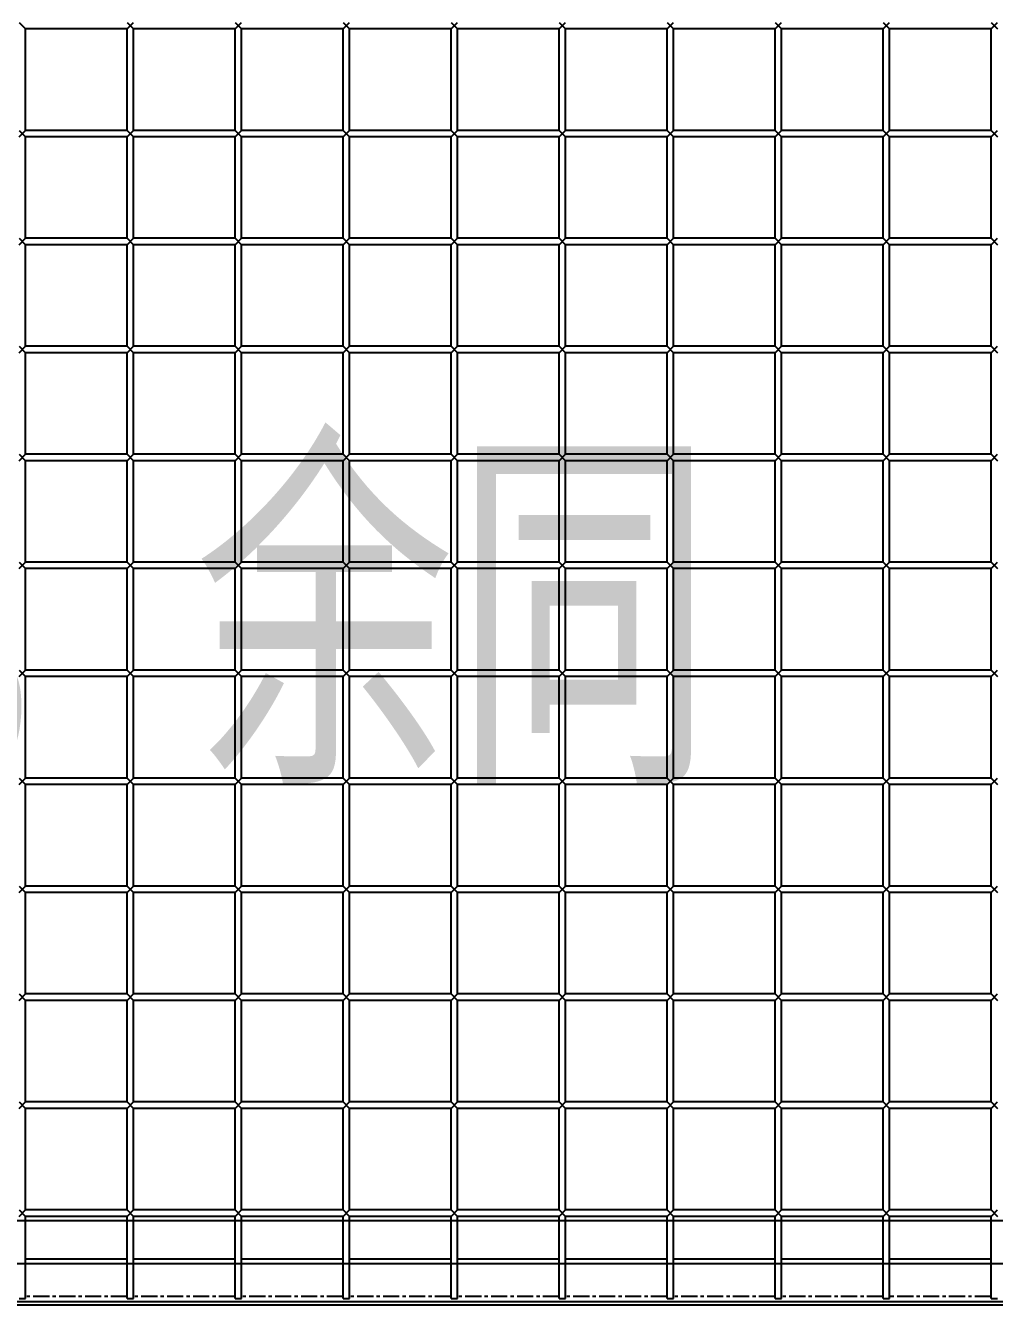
# Model space of a CAD drawing. Header units: millimetres. Extents: x -198529 to 244266, y -64 to 158464.
# Drawn here: x -164082 to -163634, y 106929 to 107524 of the extents above; entities that cross this region are included whole.
import ezdxf
from ezdxf.enums import TextEntityAlignment as Align

# ---------------------------------------------------------------- set-up
doc = ezdxf.new("R2010")
doc.units = ezdxf.units.MM
doc.linetypes.add('CENTER', pattern=[12, 7.5, -1.5, 1.5, -1.5])
for name, color, linetype in [('0-DCC', 30, 'Continuous'), ('0-DCC-STRUC', 180, 'Continuous'), ('0-DCC-STRUC-T', 4, 'Continuous')]:
    doc.layers.add(name, color=color, linetype=linetype)
doc.styles.add('EDRI-COM', font='tssdeng.shx', dxfattribs={"width": 0.8, "bigfont": 'hztxt.shx'})

# ---------------------------------------------------------------- blocks, each defined once
blk = doc.blocks.new('DCC2850x1800(右)')
at = {"color": 0, "linetype": 'Continuous'}
for p, q in [((63642.5, -73853.48), (63639.5, -73856.48)), ((63642.5, -73856.48), (63639.5, -73853.48)), ((63642.5, -73856.48), (63689.5, -73856.48)), ((63642.5, -73903.48), (63642.5, -73856.48)), ((63692.5, -73853.48), (63689.5, -73856.48)), ((63692.5, -73856.48), (63689.5, -73853.48)), ((63689.5, -73903.48), (63689.5, -73856.48)), ((63692.5, -73856.48), (63739.5, -73856.48)), ((63692.5, -73903.48), (63692.5, -73856.48)), ((63742.5, -73853.48), (63739.5, -73856.48)), ((63742.5, -73856.48), (63739.5, -73853.48)), ((63739.5, -73903.48), (63739.5, -73856.48)), ((63742.5, -73856.48), (63789.5, -73856.48)), ((63742.5, -73903.48), (63742.5, -73856.48)), ((63792.5, -73853.48), (63789.5, -73856.48)), ((63792.5, -73856.48), (63789.5, -73853.48)), ((63789.5, -73903.48), (63789.5, -73856.48)), ((63792.5, -73856.48), (63839.5, -73856.48)), ((63792.5, -73903.48), (63792.5, -73856.48)), ((63842.5, -73853.48), (63839.5, -73856.48)), ((63842.5, -73856.48), (63839.5, -73853.48)), ((63839.5, -73903.48), (63839.5, -73856.48)), ((63842.5, -73856.48), (63889.5, -73856.48)), ((63842.5, -73903.48), (63842.5, -73856.48)), ((63892.5, -73853.48), (63889.5, -73856.48)), ((63892.5, -73856.48), (63889.5, -73853.48)), ((63889.5, -73903.48), (63889.5, -73856.48)), ((63892.5, -73856.48), (63939.5, -73856.48)), ((63892.5, -73903.48), (63892.5, -73856.48)), ((63942.5, -73853.48), (63939.5, -73856.48)), ((63942.5, -73856.48), (63939.5, -73853.48)), ((63939.5, -73903.48), (63939.5, -73856.48)), ((63942.5, -73856.48), (63989.5, -73856.48)), ((63942.5, -73903.48), (63942.5, -73856.48)), ((63992.5, -73853.48), (63989.5, -73856.48)), ((63992.5, -73856.48), (63989.5, -73853.48)), ((63989.5, -73903.48), (63989.5, -73856.48)), ((63992.5, -73856.48), (64039.5, -73856.48)), ((63992.5, -73903.48), (63992.5, -73856.48)), ((64042.5, -73853.48), (64039.5, -73856.48)), ((64042.5, -73856.48), (64039.5, -73853.48)), ((64039.5, -73903.48), (64039.5, -73856.48)), ((64042.5, -73856.48), (64089.5, -73856.48)), ((64042.5, -73903.48), (64042.5, -73856.48)), ((64092.5, -73853.48), (64089.5, -73856.48)), ((64089.5, -73903.48), (64089.5, -73856.48)), ((63642.5, -73903.48), (63639.5, -73906.48)), ((63642.5, -73906.48), (63639.5, -73903.48)), ((63642.5, -73903.48), (63689.5, -73903.48)), ((63692.5, -73903.48), (63689.5, -73906.48)), ((63692.5, -73906.48), (63689.5, -73903.48)), ((63692.5, -73903.48), (63739.5, -73903.48)), ((63742.5, -73903.48), (63739.5, -73906.48)), ((63742.5, -73906.48), (63739.5, -73903.48)), ((63742.5, -73903.48), (63789.5, -73903.48)), ((63792.5, -73903.48), (63789.5, -73906.48)), ((63792.5, -73906.48), (63789.5, -73903.48)), ((63792.5, -73903.48), (63839.5, -73903.48)), ((63842.5, -73903.48), (63839.5, -73906.48)), ((63842.5, -73906.48), (63839.5, -73903.48)), ((63842.5, -73903.48), (63889.5, -73903.48)), ((63892.5, -73903.48), (63889.5, -73906.48)), ((63892.5, -73906.48), (63889.5, -73903.48)), ((63892.5, -73903.48), (63939.5, -73903.48)), ((63942.5, -73903.48), (63939.5, -73906.48)), ((63942.5, -73906.48), (63939.5, -73903.48)), ((63942.5, -73903.48), (63989.5, -73903.48)), ((63992.5, -73903.48), (63989.5, -73906.48)), ((63992.5, -73906.48), (63989.5, -73903.48)), ((63992.5, -73903.48), (64039.5, -73903.48)), ((64042.5, -73903.48), (64039.5, -73906.48)), ((64042.5, -73906.48), (64039.5, -73903.48)), ((64042.5, -73903.48), (64089.5, -73903.48)), ((64092.5, -73903.48), (64089.5, -73906.48)), ((64092.5, -73906.48), (64089.5, -73903.48)), ((63642.5, -73906.48), (63689.5, -73906.48)), ((63642.5, -73953.48), (63642.5, -73906.48)), ((63689.5, -73953.48), (63689.5, -73906.48)), ((63692.5, -73906.48), (63739.5, -73906.48)), ((63692.5, -73953.48), (63692.5, -73906.48)), ((63739.5, -73953.48), (63739.5, -73906.48)), ((63742.5, -73906.48), (63789.5, -73906.48)), ((63742.5, -73953.48), (63742.5, -73906.48)), ((63789.5, -73953.48), (63789.5, -73906.48)), ((63792.5, -73906.48), (63839.5, -73906.48)), ((63792.5, -73953.48), (63792.5, -73906.48)), ((63839.5, -73953.48), (63839.5, -73906.48)), ((63842.5, -73906.48), (63889.5, -73906.48)), ((63842.5, -73953.48), (63842.5, -73906.48)), ((63889.5, -73953.48), (63889.5, -73906.48)), ((63892.5, -73906.48), (63939.5, -73906.48)), ((63892.5, -73953.48), (63892.5, -73906.48)), ((63939.5, -73953.48), (63939.5, -73906.48)), ((63942.5, -73906.48), (63989.5, -73906.48)), ((63942.5, -73953.48), (63942.5, -73906.48)), ((63989.5, -73953.48), (63989.5, -73906.48)), ((63992.5, -73906.48), (64039.5, -73906.48)), ((63992.5, -73953.48), (63992.5, -73906.48)), ((64039.5, -73953.48), (64039.5, -73906.48)), ((64042.5, -73906.48), (64089.5, -73906.48)), ((64042.5, -73953.48), (64042.5, -73906.48)), ((64089.5, -73953.48), (64089.5, -73906.48)), ((63642.5, -73953.48), (63639.5, -73956.48)), ((63642.5, -73956.48), (63639.5, -73953.48)), ((63642.5, -73953.48), (63689.5, -73953.48)), ((63692.5, -73953.48), (63689.5, -73956.48)), ((63692.5, -73956.48), (63689.5, -73953.48)), ((63692.5, -73953.48), (63739.5, -73953.48)), ((63742.5, -73953.48), (63739.5, -73956.48)), ((63742.5, -73956.48), (63739.5, -73953.48)), ((63742.5, -73953.48), (63789.5, -73953.48)), ((63792.5, -73953.48), (63789.5, -73956.48)), ((63792.5, -73956.48), (63789.5, -73953.48)), ((63792.5, -73953.48), (63839.5, -73953.48)), ((63842.5, -73953.48), (63839.5, -73956.48)), ((63842.5, -73956.48), (63839.5, -73953.48)), ((63842.5, -73953.48), (63889.5, -73953.48)), ((63892.5, -73953.48), (63889.5, -73956.48)), ((63892.5, -73956.48), (63889.5, -73953.48)), ((63892.5, -73953.48), (63939.5, -73953.48)), ((63942.5, -73953.48), (63939.5, -73956.48)), ((63942.5, -73956.48), (63939.5, -73953.48)), ((63942.5, -73953.48), (63989.5, -73953.48)), ((63992.5, -73953.48), (63989.5, -73956.48)), ((63992.5, -73956.48), (63989.5, -73953.48)), ((63992.5, -73953.48), (64039.5, -73953.48)), ((64042.5, -73953.48), (64039.5, -73956.48)), ((64042.5, -73956.48), (64039.5, -73953.48)), ((64042.5, -73953.48), (64089.5, -73953.48)), ((64092.5, -73953.48), (64089.5, -73956.48)), ((64092.5, -73956.48), (64089.5, -73953.48)), ((63642.5, -73956.48), (63689.5, -73956.48)), ((63642.5, -74003.48), (63642.5, -73956.48)), ((63689.5, -74003.48), (63689.5, -73956.48)), ((63692.5, -73956.48), (63739.5, -73956.48)), ((63692.5, -74003.48), (63692.5, -73956.48)), ((63739.5, -74003.48), (63739.5, -73956.48)), ((63742.5, -73956.48), (63789.5, -73956.48)), ((63742.5, -74003.48), (63742.5, -73956.48)), ((63789.5, -74003.48), (63789.5, -73956.48)), ((63792.5, -73956.48), (63839.5, -73956.48)), ((63792.5, -74003.48), (63792.5, -73956.48)), ((63839.5, -74003.48), (63839.5, -73956.48)), ((63842.5, -73956.48), (63889.5, -73956.48)), ((63842.5, -74003.48), (63842.5, -73956.48)), ((63889.5, -74003.48), (63889.5, -73956.48)), ((63892.5, -73956.48), (63939.5, -73956.48)), ((63892.5, -74003.48), (63892.5, -73956.48)), ((63939.5, -74003.48), (63939.5, -73956.48)), ((63942.5, -73956.48), (63989.5, -73956.48)), ((63942.5, -74003.48), (63942.5, -73956.48)), ((63989.5, -74003.48), (63989.5, -73956.48)), ((63992.5, -73956.48), (64039.5, -73956.48)), ((63992.5, -74003.48), (63992.5, -73956.48)), ((64039.5, -74003.48), (64039.5, -73956.48)), ((64042.5, -73956.48), (64089.5, -73956.48)), ((64042.5, -74003.48), (64042.5, -73956.48)), ((64089.5, -74003.48), (64089.5, -73956.48)), ((63642.5, -74003.48), (63639.5, -74006.48)), ((63642.5, -74006.48), (63639.5, -74003.48)), ((63642.5, -74003.48), (63689.5, -74003.48)), ((63642.5, -74006.48), (63689.5, -74006.48)), ((63642.5, -74053.48), (63642.5, -74006.48)), ((63692.5, -74003.48), (63689.5, -74006.48)), ((63692.5, -74006.48), (63689.5, -74003.48)), ((63689.5, -74053.48), (63689.5, -74006.48)), ((63692.5, -74003.48), (63739.5, -74003.48)), ((63692.5, -74006.48), (63739.5, -74006.48)), ((63692.5, -74053.48), (63692.5, -74006.48)), ((63742.5, -74003.48), (63739.5, -74006.48)), ((63742.5, -74006.48), (63739.5, -74003.48)), ((63739.5, -74053.48), (63739.5, -74006.48)), ((63742.5, -74003.48), (63789.5, -74003.48)), ((63742.5, -74006.48), (63789.5, -74006.48)), ((63742.5, -74053.48), (63742.5, -74006.48)), ((63792.5, -74003.48), (63789.5, -74006.48)), ((63792.5, -74006.48), (63789.5, -74003.48)), ((63789.5, -74053.48), (63789.5, -74006.48)), ((63792.5, -74003.48), (63839.5, -74003.48)), ((63792.5, -74006.48), (63839.5, -74006.48)), ((63792.5, -74053.48), (63792.5, -74006.48)), ((63842.5, -74003.48), (63839.5, -74006.48)), ((63842.5, -74006.48), (63839.5, -74003.48)), ((63839.5, -74053.48), (63839.5, -74006.48)), ((63842.5, -74003.48), (63889.5, -74003.48)), ((63842.5, -74006.48), (63889.5, -74006.48)), ((63842.5, -74053.48), (63842.5, -74006.48)), ((63892.5, -74003.48), (63889.5, -74006.48)), ((63892.5, -74006.48), (63889.5, -74003.48)), ((63889.5, -74053.48), (63889.5, -74006.48)), ((63892.5, -74003.48), (63939.5, -74003.48)), ((63892.5, -74006.48), (63939.5, -74006.48)), ((63892.5, -74053.48), (63892.5, -74006.48)), ((63942.5, -74003.48), (63939.5, -74006.48)), ((63942.5, -74006.48), (63939.5, -74003.48)), ((63939.5, -74053.48), (63939.5, -74006.48)), ((63942.5, -74003.48), (63989.5, -74003.48)), ((63942.5, -74006.48), (63989.5, -74006.48)), ((63942.5, -74053.48), (63942.5, -74006.48)), ((63992.5, -74003.48), (63989.5, -74006.48)), ((63992.5, -74006.48), (63989.5, -74003.48)), ((63989.5, -74053.48), (63989.5, -74006.48)), ((63992.5, -74003.48), (64039.5, -74003.48)), ((63992.5, -74006.48), (64039.5, -74006.48)), ((63992.5, -74053.48), (63992.5, -74006.48)), ((64042.5, -74003.48), (64039.5, -74006.48)), ((64042.5, -74006.48), (64039.5, -74003.48)), ((64039.5, -74053.48), (64039.5, -74006.48)), ((64042.5, -74003.48), (64089.5, -74003.48)), ((64042.5, -74006.48), (64089.5, -74006.48)), ((64042.5, -74053.48), (64042.5, -74006.48)), ((64092.5, -74003.48), (64089.5, -74006.48)), ((64092.5, -74006.48), (64089.5, -74003.48)), ((64089.5, -74053.48), (64089.5, -74006.48)), ((63642.5, -74053.48), (63639.5, -74056.48)), ((63642.5, -74056.48), (63639.5, -74053.48)), ((63642.5, -74053.48), (63689.5, -74053.48)), ((63692.5, -74053.48), (63689.5, -74056.48)), ((63692.5, -74056.48), (63689.5, -74053.48)), ((63692.5, -74053.48), (63739.5, -74053.48)), ((63742.5, -74053.48), (63739.5, -74056.48)), ((63742.5, -74056.48), (63739.5, -74053.48)), ((63742.5, -74053.48), (63789.5, -74053.48)), ((63792.5, -74053.48), (63789.5, -74056.48)), ((63792.5, -74056.48), (63789.5, -74053.48)), ((63792.5, -74053.48), (63839.5, -74053.48)), ((63842.5, -74053.48), (63839.5, -74056.48)), ((63842.5, -74056.48), (63839.5, -74053.48)), ((63842.5, -74053.48), (63889.5, -74053.48)), ((63892.5, -74053.48), (63889.5, -74056.48)), ((63892.5, -74056.48), (63889.5, -74053.48)), ((63892.5, -74053.48), (63939.5, -74053.48)), ((63942.5, -74053.48), (63939.5, -74056.48)), ((63942.5, -74056.48), (63939.5, -74053.48)), ((63942.5, -74053.48), (63989.5, -74053.48)), ((63992.5, -74053.48), (63989.5, -74056.48)), ((63992.5, -74056.48), (63989.5, -74053.48)), ((63992.5, -74053.48), (64039.5, -74053.48)), ((64042.5, -74053.48), (64039.5, -74056.48)), ((64042.5, -74056.48), (64039.5, -74053.48)), ((64042.5, -74053.48), (64089.5, -74053.48)), ((64092.5, -74053.48), (64089.5, -74056.48)), ((64092.5, -74056.48), (64089.5, -74053.48)), ((63642.5, -74056.48), (63689.5, -74056.48)), ((63642.5, -74103.48), (63642.5, -74056.48)), ((63689.5, -74103.48), (63689.5, -74056.48)), ((63692.5, -74056.48), (63739.5, -74056.48)), ((63692.5, -74103.48), (63692.5, -74056.48)), ((63739.5, -74103.48), (63739.5, -74056.48)), ((63742.5, -74056.48), (63789.5, -74056.48)), ((63742.5, -74103.48), (63742.5, -74056.48)), ((63789.5, -74103.48), (63789.5, -74056.48)), ((63792.5, -74056.48), (63839.5, -74056.48)), ((63792.5, -74103.48), (63792.5, -74056.48)), ((63839.5, -74103.48), (63839.5, -74056.48)), ((63842.5, -74056.48), (63889.5, -74056.48)), ((63842.5, -74103.48), (63842.5, -74056.48)), ((63889.5, -74103.48), (63889.5, -74056.48)), ((63892.5, -74056.48), (63939.5, -74056.48)), ((63892.5, -74103.48), (63892.5, -74056.48)), ((63939.5, -74103.48), (63939.5, -74056.48)), ((63942.5, -74056.48), (63989.5, -74056.48)), ((63942.5, -74103.48), (63942.5, -74056.48)), ((63989.5, -74103.48), (63989.5, -74056.48)), ((63992.5, -74056.48), (64039.5, -74056.48)), ((63992.5, -74103.48), (63992.5, -74056.48)), ((64039.5, -74103.48), (64039.5, -74056.48)), ((64042.5, -74056.48), (64089.5, -74056.48)), ((64042.5, -74103.48), (64042.5, -74056.48)), ((64089.5, -74103.48), (64089.5, -74056.48)), ((63642.5, -74103.48), (63639.5, -74106.48)), ((63642.5, -74106.48), (63639.5, -74103.48)), ((63642.5, -74103.48), (63689.5, -74103.48)), ((63642.5, -74106.48), (63689.5, -74106.48)), ((63642.5, -74153.48), (63642.5, -74106.48)), ((63692.5, -74103.48), (63689.5, -74106.48)), ((63692.5, -74106.48), (63689.5, -74103.48)), ((63689.5, -74153.48), (63689.5, -74106.48)), ((63692.5, -74103.48), (63739.5, -74103.48)), ((63692.5, -74106.48), (63739.5, -74106.48)), ((63692.5, -74153.48), (63692.5, -74106.48)), ((63742.5, -74103.48), (63739.5, -74106.48)), ((63742.5, -74106.48), (63739.5, -74103.48)), ((63739.5, -74153.48), (63739.5, -74106.48)), ((63742.5, -74103.48), (63789.5, -74103.48)), ((63742.5, -74106.48), (63789.5, -74106.48)), ((63742.5, -74153.48), (63742.5, -74106.48)), ((63792.5, -74103.48), (63789.5, -74106.48)), ((63792.5, -74106.48), (63789.5, -74103.48)), ((63789.5, -74153.48), (63789.5, -74106.48)), ((63792.5, -74103.48), (63839.5, -74103.48)), ((63792.5, -74106.48), (63839.5, -74106.48)), ((63792.5, -74153.48), (63792.5, -74106.48)), ((63842.5, -74103.48), (63839.5, -74106.48)), ((63842.5, -74106.48), (63839.5, -74103.48)), ((63839.5, -74153.48), (63839.5, -74106.48)), ((63842.5, -74103.48), (63889.5, -74103.48)), ((63842.5, -74106.48), (63889.5, -74106.48)), ((63842.5, -74153.48), (63842.5, -74106.48)), ((63892.5, -74103.48), (63889.5, -74106.48)), ((63892.5, -74106.48), (63889.5, -74103.48)), ((63889.5, -74153.48), (63889.5, -74106.48)), ((63892.5, -74103.48), (63939.5, -74103.48)), ((63892.5, -74106.48), (63939.5, -74106.48)), ((63892.5, -74153.48), (63892.5, -74106.48)), ((63942.5, -74103.48), (63939.5, -74106.48)), ((63942.5, -74106.48), (63939.5, -74103.48)), ((63939.5, -74153.48), (63939.5, -74106.48)), ((63942.5, -74103.48), (63989.5, -74103.48)), ((63942.5, -74106.48), (63989.5, -74106.48)), ((63942.5, -74153.48), (63942.5, -74106.48)), ((63992.5, -74103.48), (63989.5, -74106.48)), ((63992.5, -74106.48), (63989.5, -74103.48)), ((63989.5, -74153.48), (63989.5, -74106.48)), ((63992.5, -74103.48), (64039.5, -74103.48)), ((63992.5, -74106.48), (64039.5, -74106.48)), ((63992.5, -74153.48), (63992.5, -74106.48)), ((64042.5, -74103.48), (64039.5, -74106.48)), ((64042.5, -74106.48), (64039.5, -74103.48)), ((64039.5, -74153.48), (64039.5, -74106.48)), ((64042.5, -74103.48), (64089.5, -74103.48)), ((64042.5, -74106.48), (64089.5, -74106.48)), ((64042.5, -74153.48), (64042.5, -74106.48)), ((64092.5, -74103.48), (64089.5, -74106.48)), ((64092.5, -74106.48), (64089.5, -74103.48)), ((64089.5, -74153.48), (64089.5, -74106.48)), ((63642.5, -74153.48), (63639.5, -74156.48)), ((63642.5, -74156.48), (63639.5, -74153.48)), ((63642.5, -74153.48), (63689.5, -74153.48)), ((63692.5, -74153.48), (63689.5, -74156.48)), ((63692.5, -74156.48), (63689.5, -74153.48)), ((63692.5, -74153.48), (63739.5, -74153.48)), ((63742.5, -74153.48), (63739.5, -74156.48)), ((63742.5, -74156.48), (63739.5, -74153.48)), ((63742.5, -74153.48), (63789.5, -74153.48)), ((63792.5, -74153.48), (63789.5, -74156.48)), ((63792.5, -74156.48), (63789.5, -74153.48)), ((63792.5, -74153.48), (63839.5, -74153.48)), ((63842.5, -74153.48), (63839.5, -74156.48)), ((63842.5, -74156.48), (63839.5, -74153.48)), ((63842.5, -74153.48), (63889.5, -74153.48)), ((63892.5, -74153.48), (63889.5, -74156.48)), ((63892.5, -74156.48), (63889.5, -74153.48)), ((63892.5, -74153.48), (63939.5, -74153.48)), ((63942.5, -74153.48), (63939.5, -74156.48)), ((63942.5, -74156.48), (63939.5, -74153.48)), ((63942.5, -74153.48), (63989.5, -74153.48)), ((63992.5, -74153.48), (63989.5, -74156.48)), ((63992.5, -74156.48), (63989.5, -74153.48)), ((63992.5, -74153.48), (64039.5, -74153.48)), ((64042.5, -74153.48), (64039.5, -74156.48)), ((64042.5, -74156.48), (64039.5, -74153.48)), ((64042.5, -74153.48), (64089.5, -74153.48)), ((64092.5, -74153.48), (64089.5, -74156.48)), ((64092.5, -74156.48), (64089.5, -74153.48)), ((63642.5, -74156.48), (63689.5, -74156.48)), ((63642.5, -74203.48), (63642.5, -74156.48)), ((63689.5, -74203.48), (63689.5, -74156.48)), ((63692.5, -74156.48), (63739.5, -74156.48)), ((63692.5, -74203.48), (63692.5, -74156.48)), ((63739.5, -74203.48), (63739.5, -74156.48)), ((63742.5, -74156.48), (63789.5, -74156.48)), ((63742.5, -74203.48), (63742.5, -74156.48)), ((63789.5, -74203.48), (63789.5, -74156.48)), ((63792.5, -74156.48), (63839.5, -74156.48)), ((63792.5, -74203.48), (63792.5, -74156.48)), ((63839.5, -74203.48), (63839.5, -74156.48)), ((63842.5, -74156.48), (63889.5, -74156.48)), ((63842.5, -74203.48), (63842.5, -74156.48)), ((63889.5, -74203.48), (63889.5, -74156.48)), ((63892.5, -74156.48), (63939.5, -74156.48)), ((63892.5, -74203.48), (63892.5, -74156.48)), ((63939.5, -74203.48), (63939.5, -74156.48)), ((63942.5, -74156.48), (63989.5, -74156.48)), ((63942.5, -74203.48), (63942.5, -74156.48)), ((63989.5, -74203.48), (63989.5, -74156.48)), ((63992.5, -74156.48), (64039.5, -74156.48)), ((63992.5, -74203.48), (63992.5, -74156.48)), ((64039.5, -74203.48), (64039.5, -74156.48)), ((64042.5, -74156.48), (64089.5, -74156.48)), ((64042.5, -74203.48), (64042.5, -74156.48)), ((64089.5, -74203.48), (64089.5, -74156.48)), ((63642.5, -74203.48), (63639.5, -74206.48)), ((63642.5, -74206.48), (63639.5, -74203.48)), ((63642.5, -74203.48), (63689.5, -74203.48)), ((63642.5, -74206.48), (63689.5, -74206.48)), ((63642.5, -74253.48), (63642.5, -74206.48)), ((63692.5, -74203.48), (63689.5, -74206.48)), ((63692.5, -74206.48), (63689.5, -74203.48)), ((63689.5, -74253.48), (63689.5, -74206.48)), ((63692.5, -74203.48), (63739.5, -74203.48)), ((63692.5, -74206.48), (63739.5, -74206.48)), ((63692.5, -74253.48), (63692.5, -74206.48)), ((63742.5, -74203.48), (63739.5, -74206.48)), ((63742.5, -74206.48), (63739.5, -74203.48)), ((63739.5, -74253.48), (63739.5, -74206.48)), ((63742.5, -74203.48), (63789.5, -74203.48)), ((63742.5, -74206.48), (63789.5, -74206.48)), ((63742.5, -74253.48), (63742.5, -74206.48)), ((63792.5, -74203.48), (63789.5, -74206.48)), ((63792.5, -74206.48), (63789.5, -74203.48)), ((63789.5, -74253.48), (63789.5, -74206.48)), ((63792.5, -74203.48), (63839.5, -74203.48)), ((63792.5, -74206.48), (63839.5, -74206.48)), ((63792.5, -74253.48), (63792.5, -74206.48)), ((63842.5, -74203.48), (63839.5, -74206.48)), ((63842.5, -74206.48), (63839.5, -74203.48)), ((63839.5, -74253.48), (63839.5, -74206.48)), ((63842.5, -74203.48), (63889.5, -74203.48)), ((63842.5, -74206.48), (63889.5, -74206.48)), ((63842.5, -74253.48), (63842.5, -74206.48)), ((63892.5, -74203.48), (63889.5, -74206.48)), ((63892.5, -74206.48), (63889.5, -74203.48)), ((63889.5, -74253.48), (63889.5, -74206.48)), ((63892.5, -74203.48), (63939.5, -74203.48)), ((63892.5, -74206.48), (63939.5, -74206.48)), ((63892.5, -74253.48), (63892.5, -74206.48)), ((63942.5, -74203.48), (63939.5, -74206.48)), ((63942.5, -74206.48), (63939.5, -74203.48)), ((63939.5, -74253.48), (63939.5, -74206.48)), ((63942.5, -74203.48), (63989.5, -74203.48)), ((63942.5, -74206.48), (63989.5, -74206.48)), ((63942.5, -74253.48), (63942.5, -74206.48)), ((63992.5, -74203.48), (63989.5, -74206.48)), ((63992.5, -74206.48), (63989.5, -74203.48)), ((63989.5, -74253.48), (63989.5, -74206.48)), ((63992.5, -74203.48), (64039.5, -74203.48)), ((63992.5, -74206.48), (64039.5, -74206.48)), ((63992.5, -74253.48), (63992.5, -74206.48)), ((64042.5, -74203.48), (64039.5, -74206.48)), ((64042.5, -74206.48), (64039.5, -74203.48)), ((64039.5, -74253.48), (64039.5, -74206.48)), ((64042.5, -74203.48), (64089.5, -74203.48)), ((64042.5, -74206.48), (64089.5, -74206.48)), ((64042.5, -74253.48), (64042.5, -74206.48)), ((64092.5, -74203.48), (64089.5, -74206.48)), ((64092.5, -74206.48), (64089.5, -74203.48)), ((64089.5, -74253.48), (64089.5, -74206.48)), ((63642.5, -74253.48), (63639.5, -74256.48)), ((63642.5, -74256.48), (63639.5, -74253.48)), ((63642.5, -74253.48), (63689.5, -74253.48)), ((63642.5, -74256.48), (63689.5, -74256.48)), ((63642.5, -74303.48), (63642.5, -74256.48)), ((63692.5, -74253.48), (63689.5, -74256.48)), ((63692.5, -74256.48), (63689.5, -74253.48)), ((63689.5, -74303.48), (63689.5, -74256.48)), ((63692.5, -74253.48), (63739.5, -74253.48)), ((63692.5, -74256.48), (63739.5, -74256.48)), ((63692.5, -74303.48), (63692.5, -74256.48)), ((63742.5, -74253.48), (63739.5, -74256.48)), ((63742.5, -74256.48), (63739.5, -74253.48)), ((63739.5, -74303.48), (63739.5, -74256.48)), ((63742.5, -74253.48), (63789.5, -74253.48)), ((63742.5, -74256.48), (63789.5, -74256.48)), ((63742.5, -74303.48), (63742.5, -74256.48)), ((63792.5, -74253.48), (63789.5, -74256.48)), ((63792.5, -74256.48), (63789.5, -74253.48)), ((63789.5, -74303.48), (63789.5, -74256.48)), ((63792.5, -74253.48), (63839.5, -74253.48)), ((63792.5, -74256.48), (63839.5, -74256.48)), ((63792.5, -74303.48), (63792.5, -74256.48)), ((63842.5, -74253.48), (63839.5, -74256.48)), ((63842.5, -74256.48), (63839.5, -74253.48)), ((63839.5, -74303.48), (63839.5, -74256.48)), ((63842.5, -74253.48), (63889.5, -74253.48)), ((63842.5, -74256.48), (63889.5, -74256.48)), ((63842.5, -74303.48), (63842.5, -74256.48)), ((63892.5, -74253.48), (63889.5, -74256.48)), ((63892.5, -74256.48), (63889.5, -74253.48)), ((63889.5, -74303.48), (63889.5, -74256.48)), ((63892.5, -74253.48), (63939.5, -74253.48)), ((63892.5, -74256.48), (63939.5, -74256.48)), ((63892.5, -74303.48), (63892.5, -74256.48)), ((63942.5, -74253.48), (63939.5, -74256.48)), ((63942.5, -74256.48), (63939.5, -74253.48)), ((63939.5, -74303.48), (63939.5, -74256.48)), ((63942.5, -74253.48), (63989.5, -74253.48)), ((63942.5, -74256.48), (63989.5, -74256.48)), ((63942.5, -74303.48), (63942.5, -74256.48)), ((63992.5, -74253.48), (63989.5, -74256.48)), ((63992.5, -74256.48), (63989.5, -74253.48)), ((63989.5, -74303.48), (63989.5, -74256.48)), ((63992.5, -74253.48), (64039.5, -74253.48)), ((63992.5, -74256.48), (64039.5, -74256.48)), ((63992.5, -74303.48), (63992.5, -74256.48)), ((64042.5, -74253.48), (64039.5, -74256.48)), ((64042.5, -74256.48), (64039.5, -74253.48)), ((64039.5, -74303.48), (64039.5, -74256.48)), ((64042.5, -74253.48), (64089.5, -74253.48)), ((64042.5, -74256.48), (64089.5, -74256.48)), ((64042.5, -74303.48), (64042.5, -74256.48)), ((64092.5, -74253.48), (64089.5, -74256.48)), ((64092.5, -74256.48), (64089.5, -74253.48)), ((64089.5, -74303.48), (64089.5, -74256.48)), ((63642.5, -74303.48), (63639.5, -74306.48)), ((63642.5, -74306.48), (63639.5, -74303.48)), ((63642.5, -74303.48), (63689.5, -74303.48)), ((63692.5, -74303.48), (63689.5, -74306.48)), ((63692.5, -74306.48), (63689.5, -74303.48)), ((63692.5, -74303.48), (63739.5, -74303.48)), ((63742.5, -74303.48), (63739.5, -74306.48)), ((63742.5, -74306.48), (63739.5, -74303.48)), ((63742.5, -74303.48), (63789.5, -74303.48)), ((63792.5, -74303.48), (63789.5, -74306.48)), ((63792.5, -74306.48), (63789.5, -74303.48)), ((63792.5, -74303.48), (63839.5, -74303.48)), ((63842.5, -74303.48), (63839.5, -74306.48)), ((63842.5, -74306.48), (63839.5, -74303.48)), ((63842.5, -74303.48), (63889.5, -74303.48)), ((63892.5, -74303.48), (63889.5, -74306.48)), ((63892.5, -74306.48), (63889.5, -74303.48)), ((63892.5, -74303.48), (63939.5, -74303.48)), ((63942.5, -74303.48), (63939.5, -74306.48)), ((63942.5, -74306.48), (63939.5, -74303.48)), ((63942.5, -74303.48), (63989.5, -74303.48)), ((63992.5, -74303.48), (63989.5, -74306.48)), ((63992.5, -74306.48), (63989.5, -74303.48)), ((63992.5, -74303.48), (64039.5, -74303.48)), ((64042.5, -74303.48), (64039.5, -74306.48)), ((64042.5, -74306.48), (64039.5, -74303.48)), ((64042.5, -74303.48), (64089.5, -74303.48)), ((64092.5, -74303.48), (64089.5, -74306.48)), ((64092.5, -74306.48), (64089.5, -74303.48)), ((63642.5, -74306.48), (63689.5, -74306.48)), ((63642.5, -74353.48), (63642.5, -74306.48)), ((63689.5, -74353.48), (63689.5, -74306.48)), ((63692.5, -74306.48), (63739.5, -74306.48)), ((63692.5, -74353.48), (63692.5, -74306.48)), ((63739.5, -74353.48), (63739.5, -74306.48)), ((63742.5, -74306.48), (63789.5, -74306.48)), ((63742.5, -74353.48), (63742.5, -74306.48)), ((63789.5, -74353.48), (63789.5, -74306.48)), ((63792.5, -74306.48), (63839.5, -74306.48)), ((63792.5, -74353.48), (63792.5, -74306.48)), ((63839.5, -74353.48), (63839.5, -74306.48)), ((63842.5, -74306.48), (63889.5, -74306.48)), ((63842.5, -74353.48), (63842.5, -74306.48)), ((63889.5, -74353.48), (63889.5, -74306.48)), ((63892.5, -74306.48), (63939.5, -74306.48)), ((63892.5, -74353.48), (63892.5, -74306.48)), ((63939.5, -74353.48), (63939.5, -74306.48)), ((63942.5, -74306.48), (63989.5, -74306.48)), ((63942.5, -74353.48), (63942.5, -74306.48)), ((63989.5, -74353.48), (63989.5, -74306.48)), ((63992.5, -74306.48), (64039.5, -74306.48)), ((63992.5, -74353.48), (63992.5, -74306.48)), ((64039.5, -74353.48), (64039.5, -74306.48)), ((64042.5, -74306.48), (64089.5, -74306.48)), ((64042.5, -74353.48), (64042.5, -74306.48)), ((64089.5, -74353.48), (64089.5, -74306.48)), ((63642.5, -74353.48), (63639.5, -74356.48)), ((63642.5, -74356.48), (63639.5, -74353.48)), ((63642.5, -74353.48), (63689.5, -74353.48)), ((63642.5, -74356.48), (63689.5, -74356.48)), ((63642.5, -74403.48), (63642.5, -74356.48)), ((63692.5, -74353.48), (63689.5, -74356.48)), ((63692.5, -74356.48), (63689.5, -74353.48)), ((63689.5, -74403.48), (63689.5, -74356.48)), ((63692.5, -74353.48), (63739.5, -74353.48)), ((63692.5, -74356.48), (63739.5, -74356.48)), ((63692.5, -74403.48), (63692.5, -74356.48)), ((63742.5, -74353.48), (63739.5, -74356.48)), ((63742.5, -74356.48), (63739.5, -74353.48)), ((63739.5, -74403.48), (63739.5, -74356.48)), ((63742.5, -74353.48), (63789.5, -74353.48)), ((63742.5, -74356.48), (63789.5, -74356.48)), ((63742.5, -74403.48), (63742.5, -74356.48)), ((63792.5, -74353.48), (63789.5, -74356.48)), ((63792.5, -74356.48), (63789.5, -74353.48)), ((63789.5, -74403.48), (63789.5, -74356.48)), ((63792.5, -74353.48), (63839.5, -74353.48)), ((63792.5, -74356.48), (63839.5, -74356.48)), ((63792.5, -74403.48), (63792.5, -74356.48)), ((63842.5, -74353.48), (63839.5, -74356.48)), ((63842.5, -74356.48), (63839.5, -74353.48)), ((63839.5, -74403.48), (63839.5, -74356.48)), ((63842.5, -74353.48), (63889.5, -74353.48)), ((63842.5, -74356.48), (63889.5, -74356.48)), ((63842.5, -74403.48), (63842.5, -74356.48)), ((63892.5, -74353.48), (63889.5, -74356.48)), ((63892.5, -74356.48), (63889.5, -74353.48)), ((63889.5, -74403.48), (63889.5, -74356.48)), ((63892.5, -74353.48), (63939.5, -74353.48)), ((63892.5, -74356.48), (63939.5, -74356.48)), ((63892.5, -74403.48), (63892.5, -74356.48)), ((63942.5, -74353.48), (63939.5, -74356.48)), ((63942.5, -74356.48), (63939.5, -74353.48)), ((63939.5, -74403.48), (63939.5, -74356.48)), ((63942.5, -74353.48), (63989.5, -74353.48)), ((63942.5, -74356.48), (63989.5, -74356.48)), ((63942.5, -74403.48), (63942.5, -74356.48)), ((63992.5, -74353.48), (63989.5, -74356.48)), ((63992.5, -74356.48), (63989.5, -74353.48)), ((63989.5, -74403.48), (63989.5, -74356.48)), ((63992.5, -74353.48), (64039.5, -74353.48)), ((63992.5, -74356.48), (64039.5, -74356.48)), ((63992.5, -74403.48), (63992.5, -74356.48)), ((64042.5, -74353.48), (64039.5, -74356.48)), ((64042.5, -74356.48), (64039.5, -74353.48)), ((64039.5, -74403.48), (64039.5, -74356.48)), ((64042.5, -74353.48), (64089.5, -74353.48)), ((64042.5, -74356.48), (64089.5, -74356.48)), ((64042.5, -74403.48), (64042.5, -74356.48)), ((64092.5, -74353.48), (64089.5, -74356.48)), ((64092.5, -74356.48), (64089.5, -74353.48)), ((64089.5, -74403.48), (64089.5, -74356.48)), ((63642.5, -74403.48), (63639.5, -74406.48)), ((63642.5, -74406.48), (63639.5, -74403.48)), ((63642.5, -74403.48), (63689.5, -74403.48)), ((63692.5, -74403.48), (63689.5, -74406.48)), ((63692.5, -74406.48), (63689.5, -74403.48)), ((63692.5, -74403.48), (63739.5, -74403.48)), ((63742.5, -74403.48), (63739.5, -74406.48)), ((63742.5, -74406.48), (63739.5, -74403.48)), ((63742.5, -74403.48), (63789.5, -74403.48)), ((63792.5, -74403.48), (63789.5, -74406.48)), ((63792.5, -74406.48), (63789.5, -74403.48)), ((63792.5, -74403.48), (63839.5, -74403.48)), ((63842.5, -74403.48), (63839.5, -74406.48)), ((63842.5, -74406.48), (63839.5, -74403.48)), ((63842.5, -74403.48), (63889.5, -74403.48)), ((63892.5, -74403.48), (63889.5, -74406.48)), ((63892.5, -74406.48), (63889.5, -74403.48)), ((63892.5, -74403.48), (63939.5, -74403.48)), ((63942.5, -74403.48), (63939.5, -74406.48)), ((63942.5, -74406.48), (63939.5, -74403.48)), ((63942.5, -74403.48), (63989.5, -74403.48)), ((63992.5, -74403.48), (63989.5, -74406.48)), ((63992.5, -74406.48), (63989.5, -74403.48)), ((63992.5, -74403.48), (64039.5, -74403.48)), ((64042.5, -74403.48), (64039.5, -74406.48)), ((64042.5, -74406.48), (64039.5, -74403.48)), ((64042.5, -74403.48), (64089.5, -74403.48)), ((64092.5, -74403.48), (64089.5, -74406.48)), ((64092.5, -74406.48), (64089.5, -74403.48)), ((63642.5, -74406.48), (63689.5, -74406.48)), ((63642.5, -74444.58), (63642.5, -74406.48)), ((63689.5, -74444.58), (63689.5, -74406.48)), ((63692.5, -74406.48), (63739.5, -74406.48)), ((63692.5, -74444.58), (63692.5, -74406.48)), ((63739.5, -74444.58), (63739.5, -74406.48)), ((63742.5, -74406.48), (63789.5, -74406.48)), ((63742.5, -74444.58), (63742.5, -74406.48)), ((63789.5, -74444.58), (63789.5, -74406.48)), ((63792.5, -74406.48), (63839.5, -74406.48)), ((63792.5, -74444.58), (63792.5, -74406.48)), ((63839.5, -74444.58), (63839.5, -74406.48)), ((63842.5, -74406.48), (63889.5, -74406.48)), ((63842.5, -74444.58), (63842.5, -74406.48)), ((63889.5, -74444.58), (63889.5, -74406.48)), ((63892.5, -74406.48), (63939.5, -74406.48)), ((63892.5, -74444.58), (63892.5, -74406.48)), ((63939.5, -74444.58), (63939.5, -74406.48)), ((63942.5, -74406.48), (63989.5, -74406.48)), ((63942.5, -74444.58), (63942.5, -74406.48)), ((63989.5, -74444.58), (63989.5, -74406.48)), ((63992.5, -74406.48), (64039.5, -74406.48)), ((63992.5, -74444.58), (63992.5, -74406.48)), ((64039.5, -74444.58), (64039.5, -74406.48)), ((64042.5, -74406.48), (64089.5, -74406.48)), ((64042.5, -74444.58), (64042.5, -74406.48)), ((64089.5, -74444.58), (64089.5, -74406.48)), ((63689.5, -74426.08), (63642.5, -74426.08)), ((63739.5, -74426.08), (63692.5, -74426.08)), ((63789.5, -74426.08), (63742.5, -74426.08)), ((63839.5, -74426.08), (63792.5, -74426.08)), ((63889.5, -74426.08), (63842.5, -74426.08)), ((63939.5, -74426.08), (63892.5, -74426.08)), ((63989.5, -74426.08), (63942.5, -74426.08)), ((64039.5, -74426.08), (63992.5, -74426.08)), ((64089.5, -74426.08), (64042.5, -74426.08)), ((62966, -74446.08), (65616, -74446.08)), ((63642.5, -74444.58), (63639.5, -74444.58)), ((63692.5, -74444.58), (63689.5, -74444.58)), ((63742.5, -74444.58), (63739.5, -74444.58)), ((63792.5, -74444.58), (63789.5, -74444.58)), ((63842.5, -74444.58), (63839.5, -74444.58)), ((63892.5, -74444.58), (63889.5, -74444.58)), ((63942.5, -74444.58), (63939.5, -74444.58)), ((63992.5, -74444.58), (63989.5, -74444.58)), ((64042.5, -74444.58), (64039.5, -74444.58)), ((64092.5, -74444.58), (64089.5, -74444.58)), ((62966, -74447.58), (65613, -74447.58))]:
    blk.add_line(p, q, dxfattribs=at)
at = {"color": 0, "linetype": 'CENTER'}
for p, q in [((63642.5, -74443.58), (63689.5, -74443.58)), ((63692.5, -74443.58), (63739.5, -74443.58)), ((63742.5, -74443.58), (63789.5, -74443.58)), ((63792.5, -74443.58), (63839.5, -74443.58)), ((63842.5, -74443.58), (63889.5, -74443.58)), ((63892.5, -74443.58), (63939.5, -74443.58)), ((63942.5, -74443.58), (63989.5, -74443.58)), ((63992.5, -74443.58), (64039.5, -74443.58)), ((64042.5, -74443.58), (64089.5, -74443.58))]:
    blk.add_line(p, q, dxfattribs=at)

msp = doc.modelspace()

# ---------------------------------------------------------------- linework, layer by layer
at = {"layer": '0-DCC-STRUC'}
for points in [[(-165695.78, 106820.01), (-162995.77, 106820.01), (-162995.77, 106970.01), (-165695.78, 106970.01)], [(-165695.78, 106840.01), (-162995.77, 106840.01), (-162995.77, 106950.01), (-165695.78, 106950.01)]]:
    msp.add_lwpolyline(points, close=True, dxfattribs=at)

# ---------------------------------------------------------------- block references
at = {"layer": '0-DCC', "xscale": -1}
msp.add_blockref('DCC2850x1800(右)', (-99992.77, 181378.49), dxfattribs=at)

# ---------------------------------------------------------------- texts
at = {"layer": '0-DCC-STRUC-T', "style": 'EDRI-COM', "width": 0.8}
msp.add_text('与方钢连接处，余同', height=150, dxfattribs=at).set_placement((-164843.83, 107247.37), align=Align.MIDDLE_LEFT)

doc.saveas('drawing.dxf')
